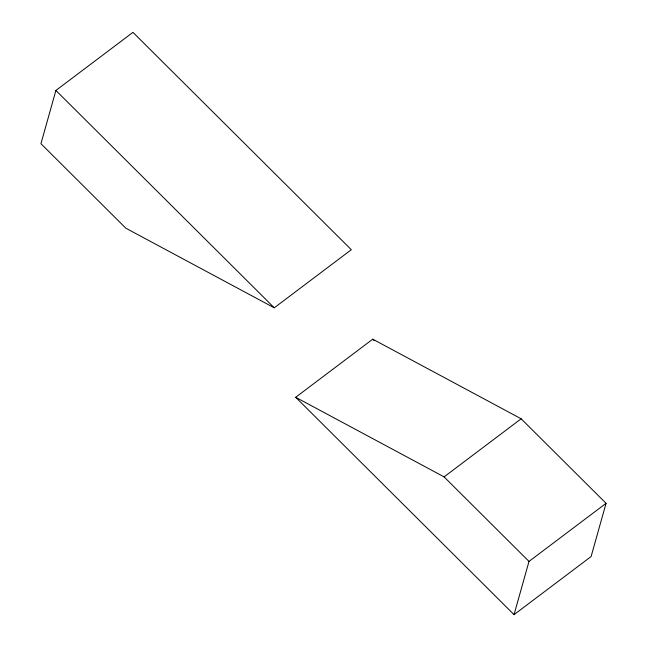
<?xml version="1.0" encoding="UTF-8"?>
<svg xmlns="http://www.w3.org/2000/svg" width="647" height="647" viewBox="0 0 647 647"><rect width="100%" height="100%" fill="white"/><g stroke="black" fill="none" stroke-linecap="round" stroke-linejoin="round"><path stroke-width="0.97" d="M55.901 90.451L40.939 143.683L125.85 228.213L274.255 307.818L351.313 249.718L132.958 32.35L55.901 90.451L274.255 307.818M514.042 614.65L529.003 561.418L606.061 503.317L521.15 418.787L372.745 339.182L295.687 397.282L514.042 614.65L591.099 556.549L606.061 503.317M295.687 397.282L444.093 476.888L521.15 418.787M372.745 339.182L374.176 340.605M444.093 476.888L529.003 561.418"/></g></svg>
